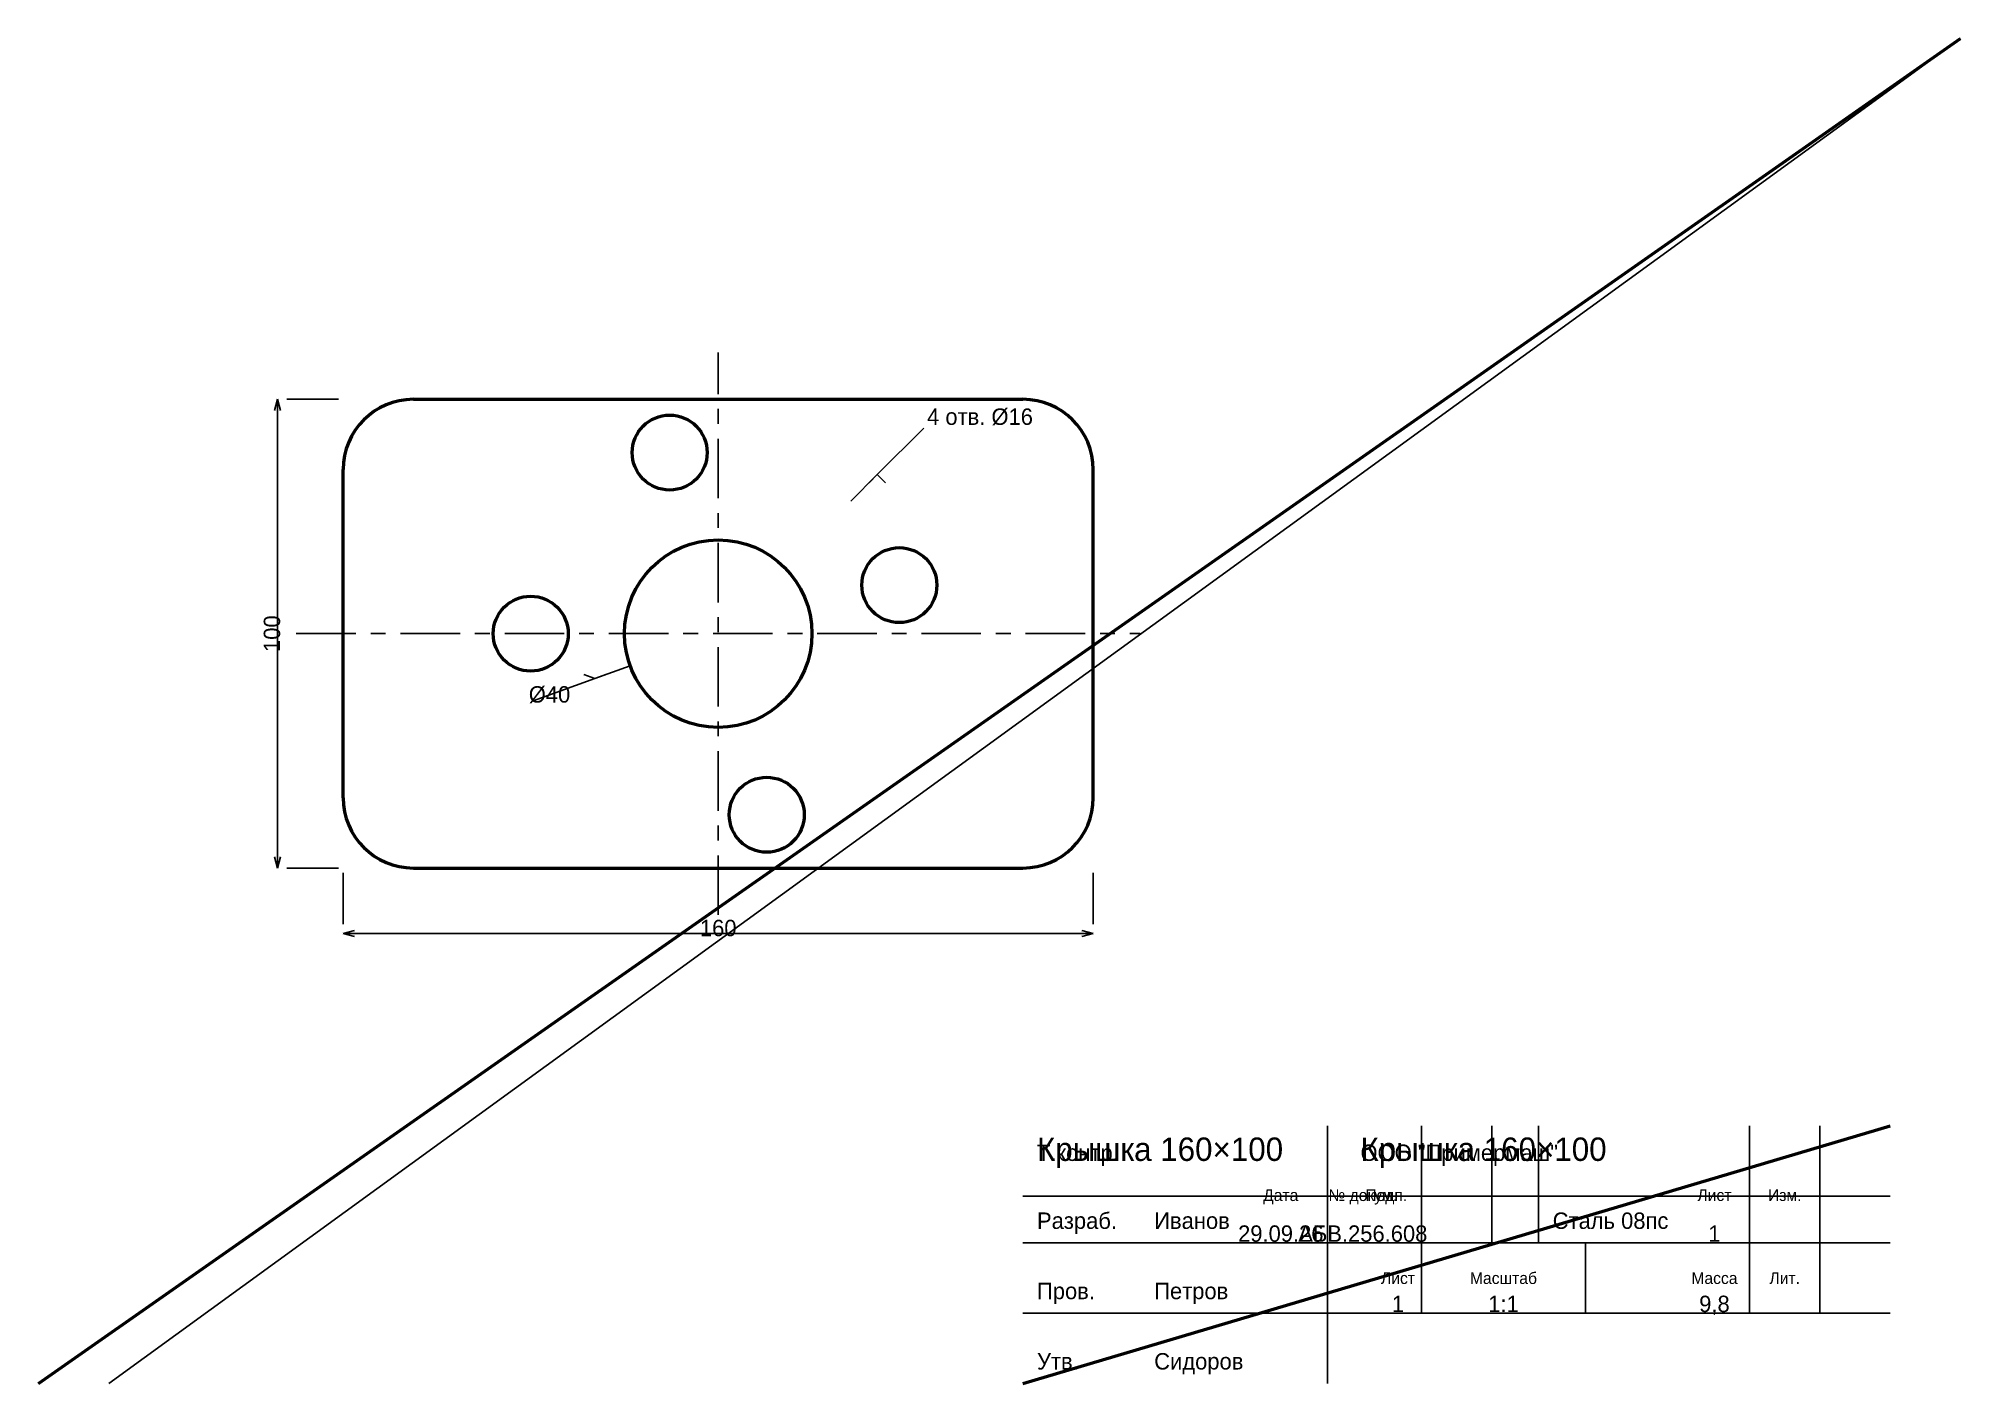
# Model space of a CAD drawing. Header units: millimetres. Extents: x 5 to 415, y 5 to 292.
import ezdxf
from ezdxf.enums import TextEntityAlignment as Align

# ---------------------------------------------------------------- set-up
doc = ezdxf.new("R2010")
doc.units = ezdxf.units.MM
doc.linetypes.add('CENTER', pattern=[22.225, 12.7, -3.175, 3.175, -3.175])
for name, color, linetype, lineweight in [('AXIS', 7, 'CENTER', 25), ('DIMS', 7, 'CONTINUOUS', 25), ('MAIN', 7, 'CONTINUOUS', 50), ('TEXT', 7, 'CONTINUOUS', 25), ('THIN', 7, 'CONTINUOUS', 25)]:
    doc.layers.add(name, color=color, linetype=linetype, lineweight=lineweight)

msp = doc.modelspace()

# ---------------------------------------------------------------- linework, layer by layer
at = {"layer": 'AXIS', "linetype": 'CENTER', "lineweight": 25}
for p, q in [((150, 105), (150, 225)), ((60, 165), (240, 165))]:
    msp.add_line(p, q, dxfattribs=at)
at = {"layer": 'DIMS', "linetype": 'CONTINUOUS', "lineweight": 25}
for p, q in [((56, 215), (55.353, 212.585)), ((56, 115), (56, 215)), ((56, 215), (56.647, 212.585)), ((69, 215), (58, 215)), ((183.941, 198.941), (193.841, 208.841)), ((178.284, 193.284), (183.941, 198.941)), ((183.941, 198.941), (182.173, 197.173)), ((183.941, 198.941), (185.709, 197.173)), ((123.689, 155.423), (121.339, 156.278)), ((131.206, 158.16), (123.689, 155.423)), ((123.689, 155.423), (126.038, 156.278)), ((123.689, 155.423), (110.533, 150.635)), ((56, 115), (55.353, 117.415)), ((56, 115), (56.647, 117.415)), ((69, 115), (58, 115)), ((70, 114), (70, 103)), ((230, 114), (230, 103)), ((70, 101), (72.415, 101.647)), ((70, 101), (230, 101)), ((70, 101), (72.415, 100.353)), ((230, 101), (227.585, 101.647)), ((230, 101), (227.585, 100.353))]:
    msp.add_line(p, q, dxfattribs=at)
at = {"layer": 'MAIN', "linetype": 'CONTINUOUS', "lineweight": 50}
for p, q in [((5, 5), (415, 292)), ((85, 215), (215, 215)), ((70, 130), (70, 200)), ((230, 130), (230, 200)), ((85, 115), (215, 115)), ((215, 5), (400, 60))]:
    msp.add_line(p, q, dxfattribs=at)
for centre, radius in [((139.647, 203.637), 8), ((150, 165), 20), ((188.637, 175.353), 8), ((110, 165), 8), ((160.353, 126.363), 8)]:
    msp.add_circle(centre, radius, dxfattribs=at)
for centre, start, end in [((85, 200), 90, 180), ((215, 200), 0, 90), ((85, 130), 180, 270), ((215, 130), 270, 360)]:
    msp.add_arc(centre, 15, start, end, dxfattribs=at)
at = {"layer": 'THIN', "linetype": 'CONTINUOUS', "lineweight": 25}
for p, q in [((20, 5), (415, 292)), ((280, 5), (280, 60)), ((300, 35), (300, 60)), ((315, 35), (315, 60)), ((325, 35), (325, 60)), ((370, 35), (370, 60)), ((385, 35), (385, 60)), ((215, 45), (400, 45)), ((215, 35), (400, 35)), ((300, 20), (300, 35)), ((335, 20), (335, 35)), ((370, 20), (370, 35)), ((385, 20), (385, 35)), ((215, 20), (400, 20))]:
    msp.add_line(p, q, dxfattribs=at)

# ---------------------------------------------------------------- texts
at = {"layer": 'DIMS', "linetype": 'CONTINUOUS', "lineweight": 25}
for s, p in [('4 отв. %%c16', (194.548, 209.548)), ('%%c40', (109.593, 150.293))]:
    msp.add_text(s, height=3.5, dxfattribs=at).set_placement(p)
msp.add_text('100', height=3.5, rotation=90, dxfattribs=at).set_placement((54.8, 165), align=Align.MIDDLE_CENTER)
msp.add_text('160', height=3.5, dxfattribs=at).set_placement((150, 102.2), align=Align.MIDDLE_CENTER)
at = {"layer": 'TEXT', "linetype": 'CONTINUOUS', "lineweight": 25}
for s, height, p in [('Крышка 160×100', 5, (218, 52.5)), ('Крышка 160×100', 5, (287, 52.5)), ('Т.контр.', 3.5, (218, 52.5)), ('ООО "Примермаш"', 3.5, (287, 52.5)), ('Разраб.', 3.5, (218, 38)), ('Иванов', 3.5, (243, 38)), ('Сталь 08пс', 3.5, (328, 38)), ('Пров.', 3.5, (218, 23)), ('Петров', 3.5, (243, 23)), ('Утв.', 3.5, (218, 8)), ('Сидоров', 3.5, (243, 8))]:
    msp.add_text(s, height=height, dxfattribs=at).set_placement(p)
for s, height, p in [('Дата', 2.5, (270, 45.2)), ('№ докум.', 2.5, (287.5, 45.2)), ('Подп.', 2.5, (292.5, 45.2)), ('Лист', 2.5, (362.5, 45.2)), ('Изм.', 2.5, (377.5, 45.2)), ('29.09.26', 3.5, (270, 37)), ('АБВ.256.608', 3.5, (287.5, 37)), ('1', 3.5, (362.5, 37)), ('Лист', 2.5, (295, 27.5)), ('Масштаб', 2.5, (317.5, 27.5)), ('Масса', 2.5, (362.5, 27.5)), ('Лит.', 2.5, (377.5, 27.5)), ('1', 3.5, (295, 22)), ('1:1', 3.5, (317.5, 22)), ('9,8', 3.5, (362.5, 22))]:
    msp.add_text(s, height=height, dxfattribs=at).set_placement(p, align=Align.MIDDLE_CENTER)

doc.saveas('drawing.dxf')
